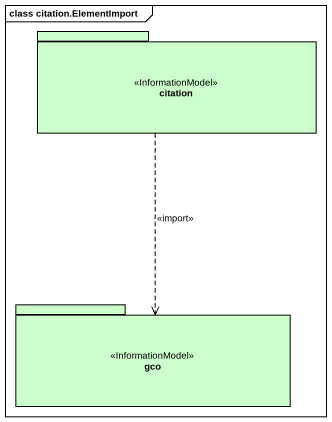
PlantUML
@startuml
mainframe class citation.ElementImport
package citation <<InformationModel>> #CCFFCC {
}
package gco <<InformationModel>> #CCFFCC {
}
citation ..> gco : <<import>>
@enduml
